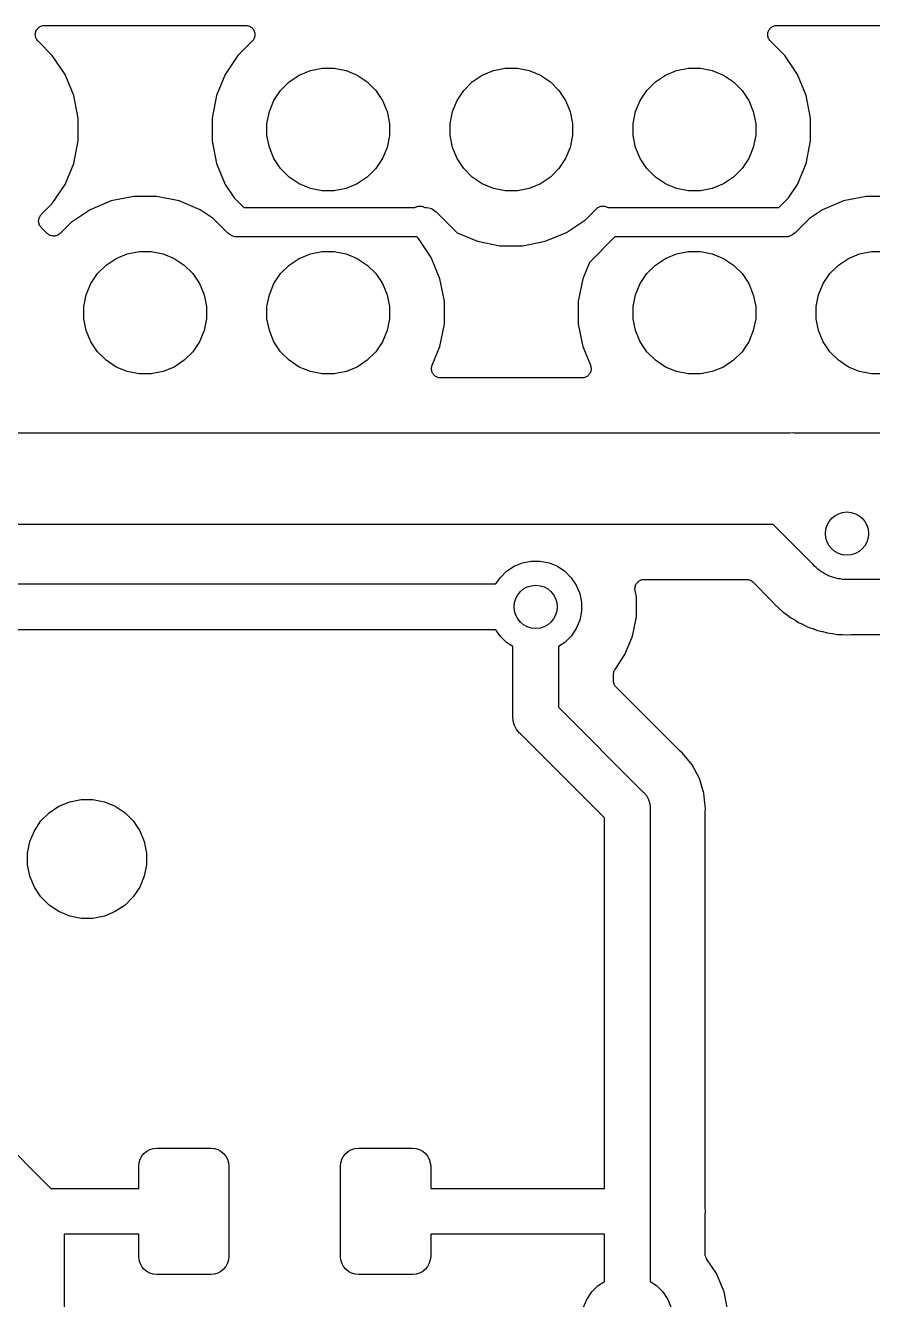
# Model space of a CAD drawing. Extents: x 122.4 to 185.8, y -118.8 to -64.3.
# Drawn here: x 133.38 to 145.13, y -82 to -64.33 of the extents above; entities that cross this region are included whole.
import ezdxf

# ---------------------------------------------------------------- set-up
doc = ezdxf.new("R2010")
doc.units = 0
doc.layers.add('BLACK', color=7, linetype='CONTINUOUS')

msp = doc.modelspace()

# ---------------------------------------------------------------- linework, layer by layer
at = {"layer": 'BLACK', "linetype": 'CONTINUOUS'}
for p, q in [((133.52, -64.4527), (133.522, -64.4406)), ((133.52, -64.4529), (133.52, -64.4527)), ((133.52, -64.4531), (133.52, -64.4529)), ((133.521, -64.4652), (133.52, -64.4531)), ((133.522, -64.4774), (133.521, -64.4652)), ((133.522, -64.4406), (133.523, -64.4285)), ((133.523, -64.4776), (133.522, -64.4774)), ((133.523, -64.428), (133.527, -64.4164)), ((133.523, -64.4282), (133.523, -64.428)), ((133.523, -64.4285), (133.523, -64.4282)), ((133.523, -64.4778), (133.523, -64.4776)), ((133.526, -64.4893), (133.523, -64.4778)), ((133.529, -64.5012), (133.526, -64.4893)), ((133.527, -64.4164), (133.53, -64.4048)), ((133.53, -64.4044), (133.536, -64.3937)), ((133.53, -64.4046), (133.53, -64.4044)), ((133.53, -64.4048), (133.53, -64.4046)), ((133.536, -64.3937), (133.542, -64.383)), ((133.542, -64.3826), (133.55, -64.3732)), ((133.542, -64.3828), (133.542, -64.3826)), ((133.542, -64.383), (133.542, -64.3828)), ((133.55, -64.3732), (133.558, -64.3639)), ((133.558, -64.3636), (133.568, -64.3559)), ((133.558, -64.3637), (133.558, -64.3636)), ((133.558, -64.3639), (133.558, -64.3637)), ((133.568, -64.3559), (133.577, -64.3482)), ((133.577, -64.348), (133.588, -64.3423)), ((133.577, -64.3481), (133.577, -64.348)), ((133.577, -64.3482), (133.577, -64.3481)), ((133.588, -64.3423), (133.599, -64.3366)), ((133.599, -64.3364), (133.611, -64.333)), ((133.599, -64.3365), (133.599, -64.3364)), ((133.599, -64.3366), (133.599, -64.3365)), ((133.611, -64.333), (133.623, -64.3294)), ((133.623, -64.3293), (133.635, -64.3282)), ((133.623, -64.3294), (133.623, -64.3293)), ((133.623, -64.3294), (133.623, -64.3294)), ((133.635, -64.3282), (133.647, -64.327)), ((133.647, -64.327), (136.441, -64.327)), ((136.441, -64.327), (136.442, -64.327)), ((136.442, -64.327), (136.442, -64.327)), ((136.442, -64.327), (136.442, -64.327)), ((136.442, -64.327), (136.442, -64.327)), ((136.442, -64.327), (136.455, -64.3284)), ((136.455, -64.3284), (136.467, -64.3297)), ((136.467, -64.3297), (136.467, -64.3297)), ((136.467, -64.3297), (136.467, -64.3298)), ((136.467, -64.3298), (136.479, -64.3335)), ((136.479, -64.3335), (136.49, -64.3371)), ((136.49, -64.3371), (136.49, -64.3372)), ((136.49, -64.3372), (136.491, -64.3373)), ((136.491, -64.3373), (136.502, -64.3432)), ((136.502, -64.3432), (136.512, -64.349)), ((136.512, -64.349), (136.512, -64.3491)), ((136.512, -64.3491), (136.512, -64.3492)), ((136.512, -64.3492), (136.522, -64.3572)), ((136.522, -64.3572), (136.531, -64.3648)), ((136.531, -64.3648), (136.531, -64.365)), ((136.531, -64.365), (136.531, -64.3651)), ((136.531, -64.3651), (136.539, -64.3748)), ((136.539, -64.3748), (136.547, -64.3841)), ((136.547, -64.3841), (136.547, -64.3843)), ((136.547, -64.3843), (136.547, -64.3845)), ((136.547, -64.3845), (136.553, -64.3954)), ((136.553, -64.3954), (136.558, -64.406)), ((136.558, -64.406), (136.558, -64.4062)), ((136.558, -64.4062), (136.558, -64.4064)), ((136.558, -64.4064), (136.562, -64.4181)), ((136.565, -64.4795), (136.561, -64.4913)), ((136.562, -64.4181), (136.565, -64.4298)), ((136.565, -64.4298), (136.565, -64.43)), ((136.565, -64.43), (136.565, -64.4302)), ((136.565, -64.4302), (136.567, -64.4424)), ((136.566, -64.4671), (136.565, -64.4791)), ((136.565, -64.4791), (136.565, -64.4793)), ((136.565, -64.4793), (136.565, -64.4795)), ((136.568, -64.4549), (136.566, -64.4671)), ((136.567, -64.4424), (136.568, -64.4544)), ((136.568, -64.4544), (136.568, -64.4547)), ((136.568, -64.4547), (136.568, -64.4549)), ((143.68, -64.4527), (143.682, -64.4406)), ((143.68, -64.4529), (143.68, -64.4527)), ((143.68, -64.4531), (143.68, -64.4529)), ((143.681, -64.4652), (143.68, -64.4531)), ((143.682, -64.4774), (143.681, -64.4652)), ((143.682, -64.4406), (143.683, -64.4285)), ((143.683, -64.4776), (143.682, -64.4774)), ((143.683, -64.428), (143.687, -64.4164)), ((143.683, -64.4282), (143.683, -64.428)), ((143.683, -64.4285), (143.683, -64.4282)), ((143.683, -64.4778), (143.683, -64.4776)), ((143.686, -64.4893), (143.683, -64.4778)), ((143.689, -64.5012), (143.686, -64.4893)), ((143.687, -64.4164), (143.69, -64.4048)), ((143.69, -64.4044), (143.696, -64.3937)), ((143.69, -64.4046), (143.69, -64.4044)), ((143.69, -64.4048), (143.69, -64.4046)), ((143.696, -64.3937), (143.702, -64.383)), ((143.702, -64.3826), (143.71, -64.3732)), ((143.702, -64.3828), (143.702, -64.3826)), ((143.702, -64.383), (143.702, -64.3828)), ((143.71, -64.3732), (143.718, -64.3639)), ((143.718, -64.3636), (143.728, -64.3559)), ((143.718, -64.3637), (143.718, -64.3636)), ((143.718, -64.3639), (143.718, -64.3637)), ((143.728, -64.3559), (143.737, -64.3482)), ((143.737, -64.348), (143.748, -64.3423)), ((143.737, -64.3481), (143.737, -64.348)), ((143.737, -64.3482), (143.737, -64.3481)), ((143.748, -64.3423), (143.759, -64.3366)), ((143.759, -64.3364), (143.771, -64.333)), ((143.759, -64.3365), (143.759, -64.3364)), ((143.759, -64.3366), (143.759, -64.3365)), ((143.771, -64.333), (143.783, -64.3294)), ((143.783, -64.3293), (143.795, -64.3282)), ((143.783, -64.3294), (143.783, -64.3293)), ((143.783, -64.3294), (143.783, -64.3294)), ((143.795, -64.3282), (143.807, -64.327)), ((143.807, -64.327), (146.601, -64.327)), ((133.53, -64.5014), (133.529, -64.5012)), ((133.53, -64.5016), (133.53, -64.5014)), ((133.535, -64.5124), (133.53, -64.5016)), ((133.541, -64.5232), (133.535, -64.5124)), ((133.541, -64.5233), (133.541, -64.5232)), ((133.541, -64.5235), (133.541, -64.5233)), ((133.549, -64.533), (133.541, -64.5235)), ((133.556, -64.5425), (133.549, -64.533)), ((133.557, -64.5428), (133.556, -64.5425)), ((133.557, -64.5429), (133.557, -64.5428)), ((133.558, -64.5438), (133.557, -64.5429)), ((133.557, -64.5429), (133.557, -64.5429)), ((133.756, -64.7424), (133.558, -64.5438)), ((136.53, -64.5438), (136.332, -64.7424)), ((136.538, -64.5344), (136.53, -64.5438)), ((136.546, -64.525), (136.538, -64.5344)), ((136.552, -64.514), (136.546, -64.5246)), ((136.546, -64.5246), (136.546, -64.5248)), ((136.546, -64.5248), (136.546, -64.525)), ((136.558, -64.5032), (136.552, -64.514)), ((136.561, -64.4913), (136.558, -64.5028)), ((136.558, -64.5028), (136.558, -64.503)), ((136.558, -64.503), (136.558, -64.5032)), ((143.69, -64.5014), (143.689, -64.5012)), ((143.69, -64.5016), (143.69, -64.5014)), ((143.695, -64.5124), (143.69, -64.5016)), ((143.701, -64.5232), (143.695, -64.5124)), ((143.701, -64.5233), (143.701, -64.5232)), ((143.701, -64.5235), (143.701, -64.5233)), ((143.709, -64.533), (143.701, -64.5235)), ((143.716, -64.5425), (143.709, -64.533)), ((143.717, -64.5428), (143.716, -64.5425)), ((143.717, -64.5429), (143.717, -64.5428)), ((143.718, -64.5438), (143.717, -64.5429)), ((143.717, -64.5429), (143.717, -64.5429)), ((143.916, -64.7424), (143.718, -64.5438)), ((133.933, -65.0064), (133.756, -64.7424)), ((136.332, -64.7424), (136.155, -65.0064)), ((144.093, -65.0064), (143.916, -64.7424)), ((134.054, -65.2998), (133.933, -65.0064)), ((136.155, -65.0064), (136.034, -65.2998)), ((137.042, -65.1098), (137.181, -65.0167)), ((137.181, -65.0167), (137.336, -64.9527)), ((137.336, -64.9527), (137.5, -64.92)), ((137.5, -64.92), (137.668, -64.92)), ((137.668, -64.92), (137.832, -64.9527)), ((137.832, -64.9527), (137.987, -65.0167)), ((137.987, -65.0167), (138.126, -65.1098)), ((139.582, -65.1098), (139.721, -65.0167)), ((139.721, -65.0167), (139.876, -64.9527)), ((139.876, -64.9527), (140.04, -64.92)), ((140.04, -64.92), (140.208, -64.92)), ((140.208, -64.92), (140.372, -64.9527)), ((140.372, -64.9527), (140.527, -65.0167)), ((140.527, -65.0167), (140.666, -65.1098)), ((142.122, -65.1098), (142.261, -65.0167)), ((142.261, -65.0167), (142.416, -64.9527)), ((142.416, -64.9527), (142.58, -64.92)), ((142.58, -64.92), (142.748, -64.92)), ((142.748, -64.92), (142.912, -64.9527)), ((142.912, -64.9527), (143.067, -65.0167)), ((143.067, -65.0167), (143.206, -65.1098)), ((144.214, -65.2998), (144.093, -65.0064)), ((136.924, -65.2282), (137.042, -65.1098)), ((138.126, -65.1098), (138.244, -65.2282)), ((139.464, -65.2282), (139.582, -65.1098)), ((140.666, -65.1098), (140.784, -65.2282)), ((142.004, -65.2282), (142.122, -65.1098)), ((143.206, -65.1098), (143.324, -65.2282)), ((134.116, -65.6112), (134.054, -65.2998)), ((136.034, -65.2998), (135.972, -65.6112)), ((136.767, -65.5221), (136.831, -65.3674)), ((136.831, -65.3674), (136.924, -65.2282)), ((138.244, -65.2282), (138.337, -65.3674)), ((138.337, -65.3674), (138.401, -65.5221)), ((139.307, -65.5221), (139.371, -65.3674)), ((139.371, -65.3674), (139.464, -65.2282)), ((140.784, -65.2282), (140.877, -65.3674)), ((140.877, -65.3674), (140.941, -65.5221)), ((141.847, -65.5221), (141.911, -65.3674)), ((141.911, -65.3674), (142.004, -65.2282)), ((143.324, -65.2282), (143.417, -65.3674)), ((143.417, -65.3674), (143.481, -65.5221)), ((144.276, -65.6112), (144.214, -65.2998)), ((136.734, -65.6863), (136.767, -65.5221)), ((138.401, -65.5221), (138.434, -65.6863)), ((139.274, -65.6863), (139.307, -65.5221)), ((140.941, -65.5221), (140.974, -65.6863)), ((141.814, -65.6863), (141.847, -65.5221)), ((143.481, -65.5221), (143.514, -65.6863)), ((134.116, -65.9288), (134.116, -65.6112)), ((135.972, -65.6112), (135.972, -65.9288)), ((136.734, -65.8537), (136.734, -65.6863)), ((138.434, -65.6863), (138.434, -65.8537)), ((139.274, -65.8537), (139.274, -65.6863)), ((140.974, -65.6863), (140.974, -65.8537)), ((141.814, -65.8537), (141.814, -65.6863)), ((143.514, -65.6863), (143.514, -65.8537)), ((144.276, -65.9288), (144.276, -65.6112)), ((136.767, -66.0179), (136.734, -65.8537)), ((138.434, -65.8537), (138.401, -66.0179)), ((139.307, -66.0179), (139.274, -65.8537)), ((140.974, -65.8537), (140.941, -66.0179)), ((141.847, -66.0179), (141.814, -65.8537)), ((143.514, -65.8537), (143.481, -66.0179)), ((134.054, -66.2402), (134.116, -65.9288)), ((135.972, -65.9288), (136.034, -66.2402)), ((136.831, -66.1726), (136.767, -66.0179)), ((138.401, -66.0179), (138.337, -66.1726)), ((139.371, -66.1726), (139.307, -66.0179)), ((140.941, -66.0179), (140.877, -66.1726)), ((141.911, -66.1726), (141.847, -66.0179)), ((143.481, -66.0179), (143.417, -66.1726)), ((144.214, -66.2402), (144.276, -65.9288)), ((133.933, -66.5336), (134.054, -66.2402)), ((136.034, -66.2402), (136.155, -66.5336)), ((136.924, -66.3118), (136.831, -66.1726)), ((138.337, -66.1726), (138.244, -66.3118)), ((139.464, -66.3118), (139.371, -66.1726)), ((140.877, -66.1726), (140.784, -66.3118)), ((142.004, -66.3118), (141.911, -66.1726)), ((143.417, -66.1726), (143.324, -66.3118)), ((144.093, -66.5336), (144.214, -66.2402)), ((137.042, -66.4302), (136.924, -66.3118)), ((137.181, -66.5233), (137.042, -66.4302)), ((138.126, -66.4302), (137.987, -66.5233)), ((138.244, -66.3118), (138.126, -66.4302)), ((139.582, -66.4302), (139.464, -66.3118)), ((139.721, -66.5233), (139.582, -66.4302)), ((140.666, -66.4302), (140.527, -66.5233)), ((140.784, -66.3118), (140.666, -66.4302)), ((142.122, -66.4302), (142.004, -66.3118)), ((142.261, -66.5233), (142.122, -66.4302)), ((143.206, -66.4302), (143.067, -66.5233)), ((143.324, -66.3118), (143.206, -66.4302)), ((133.756, -66.7976), (133.933, -66.5336)), ((136.155, -66.5336), (136.277, -66.716)), ((137.336, -66.5873), (137.181, -66.5233)), ((137.5, -66.62), (137.336, -66.5873)), ((137.832, -66.5873), (137.668, -66.62)), ((137.987, -66.5233), (137.832, -66.5873)), ((139.876, -66.5873), (139.721, -66.5233)), ((140.04, -66.62), (139.876, -66.5873)), ((140.372, -66.5873), (140.208, -66.62)), ((140.527, -66.5233), (140.372, -66.5873)), ((142.416, -66.5873), (142.261, -66.5233)), ((142.58, -66.62), (142.416, -66.5873)), ((142.912, -66.5873), (142.748, -66.62)), ((143.067, -66.5233), (142.912, -66.5873)), ((143.971, -66.716), (144.093, -66.5336)), ((134.574, -66.7599), (134.28, -66.8815)), ((134.885, -66.698), (134.574, -66.7599)), ((135.203, -66.698), (134.885, -66.698)), ((135.514, -66.7599), (135.203, -66.698)), ((135.808, -66.8815), (135.514, -66.7599)), ((136.277, -66.716), (136.414, -66.8528)), ((137.668, -66.62), (137.5, -66.62)), ((140.208, -66.62), (140.04, -66.62)), ((142.748, -66.62), (142.58, -66.62)), ((143.834, -66.8528), (143.971, -66.716)), ((144.734, -66.7599), (144.44, -66.8815)), ((145.045, -66.698), (144.734, -66.7599)), ((145.363, -66.698), (145.045, -66.698)), ((133.588, -66.9686), (133.596, -66.9594)), ((133.596, -66.9594), (133.604, -66.9502)), ((133.604, -66.9502), (133.756, -66.7976)), ((134.28, -66.8815), (134.016, -67.0579)), ((135.99, -67.0033), (135.808, -66.8815)), ((136.414, -66.8528), (138.785, -66.8528)), ((138.785, -66.8528), (138.795, -66.8473)), ((138.795, -66.8473), (138.806, -66.8417)), ((138.806, -66.8416), (138.807, -66.8414)), ((138.806, -66.8417), (138.806, -66.8416)), ((138.807, -66.8414), (138.818, -66.838)), ((138.818, -66.838), (138.83, -66.8347)), ((138.83, -66.8346), (138.831, -66.8345)), ((138.83, -66.8347), (138.83, -66.8346)), ((138.831, -66.8345), (138.843, -66.8334)), ((138.843, -66.8334), (138.854, -66.8323)), ((138.854, -66.8323), (138.855, -66.8324)), ((138.855, -66.8324), (138.855, -66.8323)), ((138.855, -66.8323), (138.867, -66.8336)), ((138.867, -66.8336), (138.879, -66.8348)), ((138.879, -66.8348), (138.88, -66.835)), ((138.88, -66.835), (138.88, -66.835)), ((138.88, -66.835), (138.891, -66.8386)), ((138.891, -66.8386), (138.903, -66.8421)), ((138.903, -66.8421), (138.903, -66.8423)), ((138.903, -66.8423), (138.904, -66.8424)), ((138.904, -66.8424), (138.914, -66.8482)), ((138.914, -66.8482), (138.923, -66.8528)), ((138.923, -66.8528), (138.928, -66.8528)), ((138.928, -66.8528), (138.938, -66.8518)), ((138.938, -66.8518), (138.948, -66.8528)), ((138.948, -66.8528), (138.948, -66.8528)), ((138.948, -66.8528), (138.978, -66.8557)), ((138.978, -66.8557), (139.016, -66.8674)), ((139.016, -66.8674), (139.051, -66.8862)), ((139.051, -66.8862), (139.082, -66.9116)), ((139.082, -66.9116), (139.089, -66.9194)), ((139.089, -66.9194), (139.373, -67.2038)), ((141.152, -67.0221), (141.304, -66.8695)), ((141.304, -66.8695), (141.305, -66.8689)), ((141.305, -66.8683), (141.315, -66.8608)), ((141.305, -66.8689), (141.305, -66.8683)), ((141.305, -66.8689), (141.305, -66.8689)), ((141.305, -66.8689), (141.305, -66.8689)), ((141.315, -66.8608), (141.324, -66.8533)), ((141.324, -66.8531), (141.325, -66.8528)), ((141.324, -66.8533), (141.324, -66.8531)), ((141.325, -66.8528), (141.335, -66.8473)), ((141.335, -66.8473), (141.346, -66.8417)), ((141.346, -66.8416), (141.347, -66.8414)), ((141.346, -66.8417), (141.346, -66.8416)), ((141.347, -66.8414), (141.358, -66.838)), ((141.358, -66.838), (141.37, -66.8347)), ((141.37, -66.8346), (141.371, -66.8345)), ((141.37, -66.8347), (141.37, -66.8346)), ((141.371, -66.8345), (141.383, -66.8334)), ((141.383, -66.8334), (141.394, -66.8323)), ((141.394, -66.8323), (141.395, -66.8324)), ((141.395, -66.8324), (141.395, -66.8323)), ((141.395, -66.8323), (141.407, -66.8336)), ((141.407, -66.8336), (141.419, -66.8348)), ((141.419, -66.8348), (141.42, -66.835)), ((141.42, -66.835), (141.42, -66.835)), ((141.42, -66.835), (141.431, -66.8386)), ((141.431, -66.8386), (141.443, -66.8421)), ((141.443, -66.8421), (141.443, -66.8423)), ((141.443, -66.8423), (141.444, -66.8424)), ((141.444, -66.8424), (141.454, -66.8482)), ((141.454, -66.8482), (141.464, -66.8532)), ((141.464, -66.8532), (141.468, -66.8528)), ((141.468, -66.8528), (141.478, -66.8518)), ((141.468, -66.8528), (141.468, -66.8528)), ((141.478, -66.8518), (141.488, -66.8528)), ((141.488, -66.8528), (143.834, -66.8528)), ((144.44, -66.8815), (144.258, -67.0034)), ((133.566, -67.0387), (133.568, -67.0268)), ((133.566, -67.0391), (133.566, -67.0387)), ((133.566, -67.0396), (133.566, -67.0391)), ((133.567, -67.0514), (133.566, -67.0396)), ((133.568, -67.0634), (133.567, -67.0514)), ((133.568, -67.0268), (133.569, -67.0149)), ((133.569, -67.0638), (133.568, -67.0634)), ((133.569, -67.014), (133.573, -67.0026)), ((133.569, -67.0145), (133.569, -67.014)), ((133.569, -67.0149), (133.569, -67.0145)), ((133.569, -67.0642), (133.569, -67.0638)), ((133.572, -67.0756), (133.569, -67.0642)), ((133.575, -67.0872), (133.572, -67.0756)), ((133.573, -67.0026), (133.576, -66.9912)), ((133.576, -67.0876), (133.575, -67.0872)), ((133.576, -66.9904), (133.582, -66.9798)), ((133.576, -66.9908), (133.576, -66.9904)), ((133.576, -66.9912), (133.576, -66.9908)), ((133.576, -67.088), (133.576, -67.0876)), ((133.581, -67.0986), (133.576, -67.088)), ((133.587, -67.1092), (133.581, -67.0986)), ((133.582, -66.9798), (133.588, -66.9694)), ((133.587, -67.1095), (133.587, -67.1092)), ((133.587, -67.1099), (133.587, -67.1095)), ((133.595, -67.1192), (133.587, -67.1099)), ((133.588, -66.969), (133.588, -66.9686)), ((133.588, -66.9694), (133.588, -66.969)), ((133.602, -67.1285), (133.595, -67.1192)), ((133.603, -67.1291), (133.602, -67.1285)), ((133.603, -67.1292), (133.603, -67.1291)), ((133.604, -67.1298), (133.603, -67.1292)), ((133.603, -67.1292), (133.603, -67.1292)), ((133.684, -67.2105), (133.604, -67.1298)), ((134.016, -67.0579), (133.864, -67.2105)), ((136.179, -67.1926), (135.99, -67.0033)), ((140.888, -67.1985), (141.152, -67.0221)), ((144.258, -67.0034), (144.069, -67.1926)), ((133.693, -67.2181), (133.684, -67.2105)), ((133.703, -67.2257), (133.693, -67.2181)), ((133.703, -67.2259), (133.703, -67.2257)), ((133.703, -67.2262), (133.703, -67.2259)), ((133.714, -67.2319), (133.703, -67.2262)), ((133.724, -67.2376), (133.714, -67.2319)), ((133.725, -67.2377), (133.724, -67.2376)), ((133.725, -67.2379), (133.725, -67.2377)), ((133.737, -67.2414), (133.725, -67.2379)), ((133.748, -67.245), (133.737, -67.2414)), ((133.749, -67.2452), (133.748, -67.245)), ((133.748, -67.245), (133.748, -67.245)), ((133.761, -67.2464), (133.749, -67.2452)), ((133.773, -67.2477), (133.761, -67.2464)), ((133.774, -67.2477), (133.773, -67.2476)), ((133.773, -67.2476), (133.773, -67.2477)), ((133.785, -67.2466), (133.774, -67.2477)), ((133.797, -67.2455), (133.785, -67.2466)), ((133.798, -67.2454), (133.797, -67.2455)), ((133.81, -67.242), (133.798, -67.2453)), ((133.798, -67.2453), (133.798, -67.2454)), ((133.821, -67.2386), (133.81, -67.242)), ((133.822, -67.2384), (133.821, -67.2386)), ((133.833, -67.2327), (133.822, -67.2383)), ((133.822, -67.2383), (133.822, -67.2384)), ((133.843, -67.2272), (133.833, -67.2327)), ((133.844, -67.2269), (133.843, -67.2272)), ((133.853, -67.2192), (133.844, -67.2267)), ((133.844, -67.2267), (133.844, -67.2269)), ((133.863, -67.2117), (133.853, -67.2192)), ((133.864, -67.2105), (133.863, -67.2111)), ((133.863, -67.2111), (133.863, -67.2111)), ((133.863, -67.2111), (133.863, -67.2111)), ((133.863, -67.2111), (133.863, -67.2117)), ((136.186, -67.2004), (136.179, -67.1926)), ((136.193, -67.2067), (136.186, -67.2004)), ((136.217, -67.2258), (136.193, -67.2067)), ((136.252, -67.2446), (136.217, -67.2258)), ((136.261, -67.2473), (136.252, -67.2446)), ((136.29, -67.2563), (136.261, -67.2473)), ((136.32, -67.2592), (136.29, -67.2563)), ((136.33, -67.2602), (136.32, -67.2592)), ((136.32, -67.2592), (136.32, -67.2592)), ((136.34, -67.2592), (136.33, -67.2602)), ((138.813, -67.2592), (136.34, -67.2592)), ((138.836, -67.2824), (138.813, -67.2592)), ((139.013, -67.5464), (138.836, -67.2824)), ((139.373, -67.2038), (139.654, -67.3201)), ((140.594, -67.3201), (140.888, -67.1985)), ((141.562, -67.2592), (141.208, -67.6138)), ((143.908, -67.2592), (141.562, -67.2592)), ((143.918, -67.2602), (143.908, -67.2592)), ((143.928, -67.2592), (143.918, -67.2602)), ((143.958, -67.2563), (143.928, -67.2592)), ((143.928, -67.2592), (143.928, -67.2592)), ((143.996, -67.2446), (143.958, -67.2563)), ((144.031, -67.2258), (143.996, -67.2446)), ((144.062, -67.2004), (144.031, -67.2258)), ((144.069, -67.1926), (144.062, -67.2004)), ((134.641, -67.5567), (134.796, -67.4927)), ((134.796, -67.4927), (134.96, -67.46)), ((134.96, -67.46), (135.128, -67.46)), ((135.128, -67.46), (135.292, -67.4927)), ((135.292, -67.4927), (135.447, -67.5567)), ((137.181, -67.5567), (137.336, -67.4927)), ((137.336, -67.4927), (137.5, -67.46)), ((137.5, -67.46), (137.668, -67.46)), ((137.668, -67.46), (137.832, -67.4927)), ((137.832, -67.4927), (137.987, -67.5567)), ((139.654, -67.3201), (139.965, -67.382)), ((139.965, -67.382), (140.283, -67.382)), ((140.283, -67.382), (140.594, -67.3201)), ((142.261, -67.5567), (142.416, -67.4927)), ((142.416, -67.4927), (142.58, -67.46)), ((142.58, -67.46), (142.748, -67.46)), ((142.748, -67.46), (142.912, -67.4927)), ((142.912, -67.4927), (143.067, -67.5567)), ((144.801, -67.5567), (144.956, -67.4927)), ((144.956, -67.4927), (145.12, -67.46)), ((145.12, -67.46), (145.288, -67.46)), ((134.384, -67.7682), (134.502, -67.6498)), ((134.502, -67.6498), (134.641, -67.5567)), ((135.447, -67.5567), (135.586, -67.6498)), ((135.586, -67.6498), (135.704, -67.7682)), ((136.924, -67.7682), (137.042, -67.6498)), ((137.042, -67.6498), (137.181, -67.5567)), ((137.987, -67.5567), (138.126, -67.6498)), ((138.126, -67.6498), (138.244, -67.7682)), ((139.134, -67.8398), (139.013, -67.5464)), ((141.208, -67.6138), (141.114, -67.8398)), ((142.004, -67.7682), (142.122, -67.6498)), ((142.122, -67.6498), (142.261, -67.5567)), ((143.067, -67.5567), (143.206, -67.6498)), ((143.206, -67.6498), (143.324, -67.7682)), ((144.544, -67.7682), (144.662, -67.6498)), ((144.662, -67.6498), (144.801, -67.5567)), ((134.291, -67.9074), (134.384, -67.7682)), ((135.704, -67.7682), (135.797, -67.9074)), ((136.831, -67.9074), (136.924, -67.7682)), ((138.244, -67.7682), (138.337, -67.9074)), ((139.196, -68.1512), (139.134, -67.8398)), ((141.114, -67.8398), (141.052, -68.1512)), ((141.911, -67.9074), (142.004, -67.7682)), ((143.324, -67.7682), (143.417, -67.9074)), ((144.451, -67.9074), (144.544, -67.7682)), ((134.227, -68.0621), (134.291, -67.9074)), ((135.797, -67.9074), (135.861, -68.0621)), ((136.767, -68.0621), (136.831, -67.9074)), ((138.337, -67.9074), (138.401, -68.0621)), ((141.847, -68.0621), (141.911, -67.9074)), ((143.417, -67.9074), (143.481, -68.0621)), ((144.387, -68.0621), (144.451, -67.9074)), ((134.194, -68.2263), (134.227, -68.0621)), ((135.861, -68.0621), (135.894, -68.2263)), ((136.734, -68.2263), (136.767, -68.0621)), ((138.401, -68.0621), (138.434, -68.2263)), ((139.196, -68.4688), (139.196, -68.1512)), ((141.052, -68.1512), (141.052, -68.4688)), ((141.814, -68.2263), (141.847, -68.0621)), ((143.481, -68.0621), (143.514, -68.2263)), ((144.354, -68.2263), (144.387, -68.0621)), ((134.194, -68.3937), (134.194, -68.2263)), ((135.894, -68.2263), (135.894, -68.3937)), ((136.734, -68.3937), (136.734, -68.2263)), ((138.434, -68.2263), (138.434, -68.3937)), ((141.814, -68.3937), (141.814, -68.2263)), ((143.514, -68.2263), (143.514, -68.3937)), ((144.354, -68.3937), (144.354, -68.2263)), ((134.227, -68.5579), (134.194, -68.3937)), ((135.894, -68.3937), (135.861, -68.5579)), ((136.767, -68.5579), (136.734, -68.3937)), ((138.434, -68.3937), (138.401, -68.5579)), ((139.134, -68.7802), (139.196, -68.4688)), ((141.052, -68.4688), (141.114, -68.7802)), ((141.847, -68.5579), (141.814, -68.3937)), ((143.514, -68.3937), (143.481, -68.5579)), ((144.387, -68.5579), (144.354, -68.3937)), ((134.291, -68.7126), (134.227, -68.5579)), ((134.384, -68.8518), (134.291, -68.7126)), ((135.797, -68.7126), (135.704, -68.8518)), ((135.861, -68.5579), (135.797, -68.7126)), ((136.831, -68.7126), (136.767, -68.5579)), ((136.924, -68.8518), (136.831, -68.7126)), ((138.337, -68.7126), (138.244, -68.8518)), ((138.401, -68.5579), (138.337, -68.7126)), ((141.911, -68.7126), (141.847, -68.5579)), ((142.004, -68.8518), (141.911, -68.7126)), ((143.417, -68.7126), (143.324, -68.8518)), ((143.481, -68.5579), (143.417, -68.7126)), ((144.451, -68.7126), (144.387, -68.5579)), ((144.544, -68.8518), (144.451, -68.7126)), ((134.502, -68.9702), (134.384, -68.8518)), ((135.704, -68.8518), (135.586, -68.9702)), ((137.042, -68.9702), (136.924, -68.8518)), ((138.244, -68.8518), (138.126, -68.9702)), ((139.027, -69.0394), (139.134, -68.7802)), ((141.114, -68.7802), (141.221, -69.0394)), ((142.122, -68.9702), (142.004, -68.8518)), ((143.324, -68.8518), (143.206, -68.9702)), ((144.662, -68.9702), (144.544, -68.8518)), ((134.641, -69.0633), (134.502, -68.9702)), ((134.796, -69.1273), (134.641, -69.0633)), ((135.447, -69.0633), (135.292, -69.1273)), ((135.586, -68.9702), (135.447, -69.0633)), ((137.181, -69.0633), (137.042, -68.9702)), ((137.336, -69.1273), (137.181, -69.0633)), ((137.987, -69.0633), (137.832, -69.1273)), ((138.126, -68.9702), (137.987, -69.0633)), ((139.017, -69.0871), (139.018, -69.0751)), ((139.018, -69.0751), (139.019, -69.0631)), ((139.019, -69.0631), (139.02, -69.0628)), ((139.02, -69.0625), (139.023, -69.0509)), ((139.02, -69.0628), (139.02, -69.0625)), ((139.023, -69.0509), (139.027, -69.0394)), ((141.221, -69.0394), (141.222, -69.0404)), ((141.222, -69.0404), (141.222, -69.0404)), ((141.222, -69.0404), (141.222, -69.0404)), ((141.222, -69.0404), (141.222, -69.041)), ((141.222, -69.041), (141.225, -69.0528)), ((141.225, -69.0528), (141.229, -69.0642)), ((141.229, -69.0642), (141.229, -69.0645)), ((141.229, -69.0645), (141.229, -69.0649)), ((141.229, -69.0649), (141.23, -69.077)), ((141.23, -69.077), (141.231, -69.0889)), ((142.261, -69.0633), (142.122, -68.9702)), ((142.416, -69.1273), (142.261, -69.0633)), ((143.067, -69.0633), (142.912, -69.1273)), ((143.206, -68.9702), (143.067, -69.0633)), ((144.801, -69.0633), (144.662, -68.9702)), ((144.956, -69.1273), (144.801, -69.0633)), ((134.96, -69.16), (134.796, -69.1273)), ((135.128, -69.16), (134.96, -69.16)), ((135.292, -69.1273), (135.128, -69.16)), ((137.5, -69.16), (137.336, -69.1273)), ((137.668, -69.16), (137.5, -69.16)), ((137.832, -69.1273), (137.668, -69.16)), ((139.017, -69.0874), (139.017, -69.0871)), ((139.017, -69.0878), (139.017, -69.0874)), ((139.018, -69.0998), (139.017, -69.0878)), ((139.019, -69.1118), (139.018, -69.0998)), ((139.019, -69.1121), (139.019, -69.1118)), ((139.019, -69.1125), (139.019, -69.1121)), ((139.023, -69.1241), (139.019, -69.1125)), ((139.026, -69.1356), (139.023, -69.1241)), ((139.026, -69.1359), (139.026, -69.1356)), ((139.027, -69.1362), (139.026, -69.1359)), ((139.032, -69.1468), (139.027, -69.1362)), ((139.038, -69.1575), (139.032, -69.1468)), ((139.038, -69.1578), (139.038, -69.1575)), ((139.038, -69.1581), (139.038, -69.1578)), ((139.046, -69.1674), (139.038, -69.1581)), ((139.053, -69.1769), (139.046, -69.1674)), ((139.054, -69.1771), (139.053, -69.1769)), ((139.054, -69.1773), (139.054, -69.1771)), ((139.063, -69.1851), (139.054, -69.1773)), ((139.072, -69.1928), (139.063, -69.1851)), ((139.073, -69.1929), (139.072, -69.1928)), ((139.073, -69.1932), (139.073, -69.1929)), ((139.084, -69.199), (139.073, -69.1932)), ((139.094, -69.2047), (139.084, -69.199)), ((139.094, -69.2048), (139.094, -69.2047)), ((139.095, -69.205), (139.094, -69.2048)), ((139.106, -69.2086), (139.095, -69.205)), ((139.118, -69.2122), (139.106, -69.2086)), ((139.118, -69.2123), (139.118, -69.2122)), ((139.118, -69.2124), (139.118, -69.2123)), ((139.13, -69.2136), (139.118, -69.2124)), ((139.142, -69.215), (139.13, -69.2136)), ((139.143, -69.215), (139.142, -69.215)), ((139.144, -69.215), (139.143, -69.215)), ((139.143, -69.215), (139.143, -69.215)), ((139.143, -69.215), (139.143, -69.215)), ((141.104, -69.215), (139.144, -69.215)), ((141.116, -69.2138), (141.104, -69.215)), ((141.128, -69.2127), (141.116, -69.2138)), ((141.129, -69.2126), (141.128, -69.2126)), ((141.128, -69.2126), (141.128, -69.2127)), ((141.14, -69.2091), (141.129, -69.2126)), ((141.152, -69.2057), (141.14, -69.2091)), ((141.163, -69.1997), (141.152, -69.2054)), ((141.152, -69.2054), (141.152, -69.2055)), ((141.152, -69.2055), (141.152, -69.2057)), ((141.174, -69.1941), (141.163, -69.1997)), ((141.184, -69.1861), (141.174, -69.1938)), ((141.174, -69.1938), (141.174, -69.1939)), ((141.174, -69.1939), (141.174, -69.1941)), ((141.193, -69.1786), (141.184, -69.1861)), ((141.201, -69.1688), (141.193, -69.1781)), ((141.193, -69.1781), (141.193, -69.1783)), ((141.193, -69.1783), (141.193, -69.1786)), ((141.209, -69.1596), (141.201, -69.1688)), ((141.215, -69.1484), (141.209, -69.159)), ((141.209, -69.159), (141.209, -69.1593)), ((141.209, -69.1593), (141.209, -69.1596)), ((141.221, -69.1378), (141.215, -69.1484)), ((141.225, -69.1256), (141.221, -69.1372)), ((141.221, -69.1372), (141.221, -69.1375)), ((141.221, -69.1375), (141.221, -69.1378)), ((141.228, -69.1142), (141.225, -69.1256)), ((141.23, -69.1015), (141.228, -69.1135)), ((141.228, -69.1135), (141.228, -69.1139)), ((141.228, -69.1139), (141.228, -69.1142)), ((141.231, -69.0896), (141.23, -69.1015)), ((141.231, -69.0889), (141.231, -69.0892)), ((141.231, -69.0892), (141.231, -69.0896)), ((142.58, -69.16), (142.416, -69.1273)), ((142.748, -69.16), (142.58, -69.16)), ((142.912, -69.1273), (142.748, -69.16)), ((145.12, -69.16), (144.956, -69.1273)), ((145.288, -69.16), (145.12, -69.16)), ((128.533, -69.977), (143.987, -69.977)), ((143.987, -69.977), (144.018, -69.9739)), ((144.018, -69.9739), (144.049, -69.977)), ((144.049, -69.977), (148.305, -69.977)), ((143.755, -71.247), (128.301, -71.247)), ((144.309, -71.801), (143.755, -71.247)), ((139.969, -71.9852), (140.057, -71.8968)), ((140.057, -71.8968), (140.161, -71.8273)), ((140.161, -71.8273), (140.277, -71.7794)), ((140.277, -71.7794), (140.399, -71.755)), ((140.399, -71.755), (140.525, -71.755)), ((140.525, -71.755), (140.647, -71.7794)), ((140.647, -71.7794), (140.763, -71.8273)), ((140.763, -71.8273), (140.867, -71.8968)), ((140.867, -71.8968), (140.955, -71.9852)), ((144.329, -71.8252), (144.309, -71.801)), ((144.353, -71.8451), (144.329, -71.8252)), ((144.375, -71.8672), (144.353, -71.8451)), ((144.353, -71.8451), (144.353, -71.8451)), ((144.353, -71.8451), (144.353, -71.8451)), ((144.401, -71.8846), (144.375, -71.8672)), ((144.426, -71.9045), (144.401, -71.8846)), ((144.453, -71.9193), (144.426, -71.9045)), ((124.73, -72.0725), (139.91, -72.0725)), ((139.91, -72.0725), (139.969, -71.9852)), ((140.955, -71.9852), (141.025, -72.0892)), ((141.845, -72.0982), (141.848, -72.0868)), ((141.848, -72.0864), (141.849, -72.0861)), ((141.848, -72.0868), (141.848, -72.0864)), ((141.849, -72.0861), (141.854, -72.0755)), ((141.854, -72.0755), (141.86, -72.065)), ((141.86, -72.0643), (141.868, -72.0551)), ((141.86, -72.0647), (141.86, -72.0643)), ((141.86, -72.065), (141.86, -72.0647)), ((141.868, -72.0551), (141.876, -72.0459)), ((141.876, -72.0453), (141.886, -72.0378)), ((141.876, -72.0456), (141.876, -72.0453)), ((141.876, -72.0459), (141.876, -72.0456)), ((141.886, -72.0378), (141.895, -72.0302)), ((141.895, -72.03), (141.896, -72.0298)), ((141.895, -72.0302), (141.895, -72.03)), ((141.896, -72.0298), (141.906, -72.0243)), ((141.906, -72.0243), (141.917, -72.0186)), ((141.917, -72.0185), (141.918, -72.0183)), ((141.917, -72.0186), (141.917, -72.0185)), ((141.918, -72.0183), (141.929, -72.0149)), ((141.929, -72.0149), (141.941, -72.0114)), ((141.941, -72.0113), (141.953, -72.0102)), ((141.941, -72.0114), (141.941, -72.0113)), ((141.941, -72.0114), (141.941, -72.0114)), ((141.953, -72.0102), (141.965, -72.009)), ((141.965, -72.009), (143.387, -72.009)), ((143.387, -72.009), (143.387, -72.009)), ((143.387, -72.009), (143.387, -72.009)), ((143.387, -72.009), (143.387, -72.009)), ((143.387, -72.009), (143.389, -72.009)), ((143.389, -72.009), (143.4, -72.0103)), ((143.4, -72.0103), (143.412, -72.0115)), ((143.412, -72.0115), (143.412, -72.0117)), ((143.412, -72.0117), (143.413, -72.0118)), ((143.413, -72.0118), (143.424, -72.0153)), ((143.424, -72.0153), (143.436, -72.0188)), ((143.436, -72.0188), (143.436, -72.0191)), ((143.436, -72.0191), (143.437, -72.0193)), ((143.437, -72.0193), (143.447, -72.0249)), ((143.447, -72.0249), (143.457, -72.0305)), ((143.457, -72.0305), (143.458, -72.0309)), ((143.458, -72.0309), (143.458, -72.0312)), ((143.458, -72.0312), (143.467, -72.0387)), ((143.467, -72.0387), (143.477, -72.0462)), ((143.477, -72.0462), (143.739, -72.3089)), ((144.479, -71.9367), (144.453, -71.9193)), ((144.508, -71.9487), (144.479, -71.9367)), ((144.526, -71.9583), (144.508, -71.9487)), ((144.536, -71.9635), (144.526, -71.9583)), ((144.566, -71.9726), (144.536, -71.9635)), ((144.595, -71.9846), (144.566, -71.9726)), ((144.626, -71.9907), (144.595, -71.9846)), ((144.656, -71.9998), (144.626, -71.9907)), ((144.687, -72.0029), (144.656, -71.9998)), ((144.717, -72.009), (144.687, -72.0029)), ((144.749, -72.009), (144.717, -72.009)), ((144.78, -72.0121), (144.749, -72.009)), ((144.811, -72.009), (144.78, -72.0121)), ((149.067, -72.009), (144.811, -72.009)), ((141.025, -72.0892), (141.073, -72.2048)), ((141.073, -72.2048), (141.097, -72.3275)), ((141.838, -72.1343), (141.84, -72.1224)), ((141.838, -72.1347), (141.838, -72.1343)), ((141.838, -72.1351), (141.838, -72.1347)), ((141.839, -72.147), (141.838, -72.1351)), ((141.84, -72.159), (141.839, -72.147)), ((141.84, -72.1224), (141.841, -72.1105)), ((141.841, -72.1598), (141.84, -72.159)), ((141.841, -72.1097), (141.845, -72.0982)), ((141.841, -72.1101), (141.841, -72.1097)), ((141.841, -72.1105), (141.841, -72.1101)), ((141.841, -72.1608), (141.841, -72.1598)), ((141.841, -72.1598), (141.841, -72.1598)), ((141.841, -72.1598), (141.841, -72.1598)), ((141.859, -72.2524), (141.841, -72.1608)), ((141.859, -72.5276), (141.859, -72.2524)), ((141.097, -72.3275), (141.097, -72.4525)), ((143.739, -72.3089), (143.74, -72.3102)), ((143.74, -72.3102), (143.744, -72.3143)), ((143.744, -72.3143), (143.748, -72.3181)), ((143.748, -72.3181), (143.787, -72.3666)), ((143.787, -72.3666), (143.836, -72.4064)), ((143.836, -72.4064), (143.837, -72.4075)), ((143.837, -72.4075), (143.841, -72.4114)), ((143.841, -72.4114), (143.845, -72.4148)), ((143.845, -72.4148), (143.889, -72.4591)), ((141.073, -72.5752), (141.025, -72.6908)), ((141.097, -72.4525), (141.073, -72.5752)), ((141.805, -72.7975), (141.859, -72.5276)), ((143.889, -72.4591), (143.942, -72.494)), ((143.942, -72.494), (143.943, -72.495)), ((143.943, -72.495), (143.947, -72.4984)), ((143.947, -72.4984), (143.952, -72.5014)), ((143.952, -72.5014), (144, -72.5412)), ((144, -72.5412), (144.055, -72.5707)), ((144.055, -72.5707), (144.057, -72.5716)), ((144.057, -72.5716), (144.061, -72.5746)), ((144.061, -72.5746), (144.066, -72.5772)), ((144.066, -72.5772), (144.118, -72.612)), ((144.118, -72.612), (144.176, -72.636)), ((139.91, -72.7075), (124.846, -72.7075)), ((139.969, -72.7948), (139.91, -72.7075)), ((141.025, -72.6908), (140.955, -72.7948)), ((144.176, -72.636), (144.178, -72.6367)), ((144.178, -72.6367), (144.183, -72.6393)), ((144.183, -72.6393), (144.187, -72.6413)), ((144.187, -72.6413), (144.243, -72.6709)), ((144.243, -72.6709), (144.303, -72.6891)), ((144.303, -72.6891), (144.305, -72.6896)), ((144.305, -72.6896), (144.309, -72.6918)), ((144.309, -72.6918), (144.315, -72.6933)), ((144.315, -72.6933), (144.373, -72.7173)), ((144.373, -72.7173), (144.434, -72.7296)), ((144.434, -72.7296), (144.436, -72.7299)), ((144.436, -72.7299), (144.441, -72.7315)), ((144.441, -72.7315), (144.446, -72.7326)), ((144.446, -72.7326), (144.506, -72.7508)), ((144.506, -72.7508), (144.569, -72.7569)), ((144.569, -72.7569), (144.57, -72.7571)), ((144.57, -72.7571), (144.576, -72.7582)), ((144.576, -72.7582), (144.581, -72.7588)), ((144.581, -72.7588), (144.642, -72.771)), ((144.642, -72.771), (144.705, -72.771)), ((144.705, -72.771), (144.707, -72.771)), ((144.707, -72.771), (144.712, -72.7716)), ((144.712, -72.7716), (144.718, -72.7716)), ((144.718, -72.7716), (144.78, -72.7778)), ((144.78, -72.7778), (144.842, -72.7716)), ((144.842, -72.7716), (144.844, -72.7715)), ((144.844, -72.7715), (144.85, -72.7715)), ((144.85, -72.7715), (144.855, -72.771)), ((144.855, -72.771), (149.023, -72.771)), ((140.057, -72.8832), (139.969, -72.7948)), ((140.144, -72.9416), (140.057, -72.8832)), ((140.145, -73.8984), (140.144, -72.9416)), ((140.867, -72.8832), (140.779, -72.9416)), ((140.779, -72.9416), (140.779, -73.7825)), ((140.955, -72.7948), (140.867, -72.8832)), ((141.7, -73.0517), (141.805, -72.7975)), ((141.563, -73.2569), (141.7, -73.0517)), ((141.542, -73.3257), (141.543, -73.3141)), ((141.543, -73.3141), (141.544, -73.3025)), ((141.544, -73.3011), (141.548, -73.2899)), ((141.544, -73.3018), (141.544, -73.3011)), ((141.544, -73.3025), (141.544, -73.3018)), ((141.548, -73.2899), (141.551, -73.2788)), ((141.551, -73.2788), (141.552, -73.2781)), ((141.552, -73.2774), (141.557, -73.2672)), ((141.552, -73.2781), (141.552, -73.2774)), ((141.557, -73.2672), (141.563, -73.2569)), ((141.542, -73.3272), (141.541, -73.3271)), ((141.541, -73.3271), (141.542, -73.3271)), ((141.541, -73.3275), (141.542, -73.3272)), ((141.541, -73.4143), (141.541, -73.3275)), ((141.543, -73.4259), (141.541, -73.4143)), ((141.542, -73.3271), (141.542, -73.3257)), ((141.544, -73.4376), (141.543, -73.4259)), ((141.544, -73.4383), (141.544, -73.4376)), ((141.544, -73.4389), (141.544, -73.4383)), ((141.547, -73.4501), (141.544, -73.4389)), ((141.551, -73.4614), (141.547, -73.4501)), ((141.551, -73.462), (141.551, -73.4614)), ((141.551, -73.4626), (141.551, -73.462)), ((141.557, -73.473), (141.551, -73.4626)), ((141.562, -73.4834), (141.557, -73.473)), ((141.562, -73.4839), (141.562, -73.4834)), ((141.563, -73.4845), (141.562, -73.4839)), ((141.57, -73.4936), (141.563, -73.4845)), ((141.577, -73.5028), (141.57, -73.4936)), ((141.578, -73.5037), (141.577, -73.5028)), ((141.578, -73.5038), (141.578, -73.5037)), ((141.578, -73.5037), (141.578, -73.5037)), ((141.579, -73.5041), (141.578, -73.5038)), ((142.453, -74.3788), (141.579, -73.5041)), ((140.779, -73.7825), (141.945, -74.9485)), ((140.143, -73.914), (140.145, -73.8984)), ((140.149, -73.9762), (140.143, -73.914)), ((140.167, -74.0361), (140.149, -73.9762)), ((140.181, -74.061), (140.167, -74.0361)), ((140.197, -74.0912), (140.181, -74.061)), ((140.236, -74.1396), (140.197, -74.0912)), ((140.249, -74.1495), (140.236, -74.1396)), ((141.415, -75.3155), (140.249, -74.1495)), ((142.458, -74.3822), (142.453, -74.3788)), ((142.461, -74.386), (142.458, -74.3822)), ((142.463, -74.3871), (142.461, -74.386)), ((142.499, -74.417), (142.463, -74.3871)), ((142.634, -74.5814), (142.499, -74.417)), ((142.734, -74.7689), (142.634, -74.5814)), ((142.796, -74.9724), (142.734, -74.7689)), ((133.998, -75.0917), (134.158, -75.06)), ((134.158, -75.06), (134.32, -75.06)), ((134.32, -75.06), (134.48, -75.0917)), ((141.945, -74.9485), (141.958, -74.9584)), ((141.958, -74.9584), (141.997, -75.0068)), ((141.997, -75.0068), (142.027, -75.0619)), ((142.027, -75.0619), (142.045, -75.1218)), ((142.809, -75.1102), (142.796, -74.9724)), ((133.598, -75.3591), (133.713, -75.2442)), ((133.713, -75.2442), (133.848, -75.1539)), ((133.848, -75.1539), (133.998, -75.0917)), ((134.48, -75.0917), (134.63, -75.1539)), ((134.63, -75.1539), (134.765, -75.2442)), ((134.765, -75.2442), (134.88, -75.3591)), ((142.045, -75.1218), (142.049, -75.1633)), ((142.049, -75.1633), (142.051, -75.184)), ((142.051, -75.184), (142.049, -75.1996)), ((142.049, -75.1996), (142.049, -80.7564)), ((142.817, -75.184), (142.809, -75.1102)), ((142.811, -75.2433), (142.812, -75.2415)), ((142.811, -80.7127), (142.811, -75.2433)), ((142.812, -75.2308), (142.817, -75.184)), ((142.812, -75.2362), (142.812, -75.2308)), ((142.812, -75.2415), (142.812, -75.2362)), ((133.508, -75.4942), (133.598, -75.3591)), ((134.88, -75.3591), (134.97, -75.4942)), ((141.415, -80.4545), (141.415, -75.3155)), ((133.446, -75.6444), (133.508, -75.4942)), ((134.97, -75.4942), (135.032, -75.6444)), ((133.414, -75.8037), (133.446, -75.6444)), ((135.032, -75.6444), (135.064, -75.8037)), ((133.414, -75.9663), (133.414, -75.8037)), ((133.446, -76.1256), (133.414, -75.9663)), ((135.064, -75.9663), (135.032, -76.1256)), ((135.064, -75.8037), (135.064, -75.9663)), ((133.508, -76.2758), (133.446, -76.1256)), ((135.032, -76.1256), (134.97, -76.2758)), ((133.598, -76.4109), (133.508, -76.2758)), ((134.97, -76.2758), (134.88, -76.4109)), ((133.713, -76.5258), (133.598, -76.4109)), ((134.88, -76.4109), (134.765, -76.5258)), ((133.848, -76.6161), (133.713, -76.5258)), ((133.998, -76.6783), (133.848, -76.6161)), ((134.158, -76.71), (133.998, -76.6783)), ((134.48, -76.6783), (134.32, -76.71)), ((134.63, -76.6161), (134.48, -76.6783)), ((134.765, -76.5258), (134.63, -76.6161)), ((134.32, -76.71), (134.158, -76.71)), ((130.619, -77.3385), (133.736, -80.4545)), ((134.974, -80.0513), (134.997, -80.0081)), ((134.997, -80.0081), (135.028, -79.9702)), ((135.028, -79.9702), (135.066, -79.9391)), ((135.066, -79.9391), (135.109, -79.916)), ((135.109, -79.916), (135.156, -79.9018)), ((135.156, -79.9018), (135.205, -79.897)), ((135.205, -79.897), (135.955, -79.897)), ((135.955, -79.897), (136.004, -79.9018)), ((136.004, -79.9018), (136.051, -79.916)), ((136.051, -79.916), (136.094, -79.9391)), ((136.094, -79.9391), (136.132, -79.9702)), ((136.132, -79.9702), (136.163, -80.0081)), ((136.163, -80.0081), (136.186, -80.0513)), ((137.774, -80.0513), (137.797, -80.0081)), ((137.797, -80.0081), (137.828, -79.9702)), ((137.828, -79.9702), (137.866, -79.9391)), ((137.866, -79.9391), (137.909, -79.916)), ((137.909, -79.916), (137.956, -79.9018)), ((137.956, -79.9018), (138.005, -79.897)), ((138.005, -79.897), (138.755, -79.897)), ((138.755, -79.897), (138.804, -79.9018)), ((138.804, -79.9018), (138.851, -79.916)), ((138.851, -79.916), (138.894, -79.9391)), ((138.894, -79.9391), (138.932, -79.9702)), ((138.932, -79.9702), (138.963, -80.0081)), ((138.963, -80.0081), (138.986, -80.0513)), ((134.955, -80.147), (134.96, -80.0982)), ((134.955, -80.4545), (134.955, -80.147)), ((134.96, -80.0982), (134.974, -80.0513)), ((136.186, -80.0513), (136.2, -80.0982)), ((136.2, -80.0982), (136.205, -80.147)), ((136.205, -80.147), (136.205, -81.397)), ((137.755, -80.147), (137.76, -80.0982)), ((137.755, -81.397), (137.755, -80.147)), ((137.76, -80.0982), (137.774, -80.0513)), ((138.986, -80.0513), (139, -80.0982)), ((139, -80.0982), (139.005, -80.147)), ((139.005, -80.147), (139.005, -80.4545)), ((133.736, -80.4545), (134.955, -80.4545)), ((139.005, -80.4545), (141.415, -80.4545)), ((142.812, -80.7181), (142.811, -80.7127)), ((142.812, -80.7234), (142.812, -80.7181)), ((142.812, -80.7252), (142.812, -80.7234)), ((142.817, -80.772), (142.812, -80.7252)), ((142.049, -80.7564), (142.051, -80.772)), ((142.051, -80.772), (142.049, -80.7876)), ((142.049, -80.7876), (142.049, -81.7444)), ((142.811, -80.8313), (142.812, -80.8295)), ((142.811, -81.3585), (142.811, -80.8313)), ((142.812, -80.8188), (142.817, -80.772)), ((142.812, -80.8242), (142.812, -80.8188)), ((142.812, -80.8295), (142.812, -80.8242)), ((134.955, -81.0895), (133.921, -81.0895)), ((133.921, -81.0895), (133.921, -84.9585)), ((134.955, -81.397), (134.955, -81.0895)), ((141.415, -81.0895), (139.005, -81.0895)), ((139.005, -81.0895), (139.005, -81.397)), ((141.415, -81.7444), (141.415, -81.0895)), ((134.96, -81.4458), (134.955, -81.397)), ((134.974, -81.4927), (134.96, -81.4458)), ((136.2, -81.4458), (136.186, -81.4927)), ((136.205, -81.397), (136.2, -81.4458)), ((137.76, -81.4458), (137.755, -81.397)), ((137.774, -81.4927), (137.76, -81.4458)), ((139, -81.4458), (138.986, -81.4927)), ((139.005, -81.397), (139, -81.4458)), ((142.813, -81.3701), (142.811, -81.3585)), ((142.814, -81.3818), (142.813, -81.3701)), ((142.814, -81.3825), (142.814, -81.3818)), ((142.814, -81.3832), (142.814, -81.3825)), ((142.817, -81.3943), (142.814, -81.3832)), ((142.821, -81.4056), (142.817, -81.3943)), ((142.821, -81.4062), (142.821, -81.4056)), ((142.821, -81.4069), (142.821, -81.4062)), ((142.827, -81.4172), (142.821, -81.4069)), ((142.832, -81.4276), (142.827, -81.4172)), ((142.833, -81.4288), (142.832, -81.4276)), ((142.833, -81.4291), (142.833, -81.4288)), ((142.833, -81.4288), (142.833, -81.4288)), ((142.833, -81.4288), (142.833, -81.4288)), ((142.97, -81.6343), (142.833, -81.4291)), ((134.997, -81.5359), (134.974, -81.4927)), ((135.028, -81.5738), (134.997, -81.5359)), ((135.066, -81.6049), (135.028, -81.5738)), ((135.109, -81.628), (135.066, -81.6049)), ((135.156, -81.6422), (135.109, -81.628)), ((136.051, -81.628), (136.004, -81.6422)), ((136.094, -81.6049), (136.051, -81.628)), ((136.132, -81.5738), (136.094, -81.6049)), ((136.163, -81.5359), (136.132, -81.5738)), ((136.186, -81.4927), (136.163, -81.5359)), ((137.797, -81.5359), (137.774, -81.4927)), ((137.828, -81.5738), (137.797, -81.5359)), ((137.866, -81.6049), (137.828, -81.5738)), ((137.909, -81.628), (137.866, -81.6049)), ((137.956, -81.6422), (137.909, -81.628)), ((138.851, -81.628), (138.804, -81.6422)), ((138.894, -81.6049), (138.851, -81.628)), ((138.932, -81.5738), (138.894, -81.6049)), ((138.963, -81.5359), (138.932, -81.5738)), ((138.986, -81.4927), (138.963, -81.5359)), ((135.205, -81.647), (135.156, -81.6422)), ((135.955, -81.647), (135.205, -81.647)), ((136.004, -81.6422), (135.955, -81.647)), ((138.005, -81.647), (137.956, -81.6422)), ((138.755, -81.647), (138.005, -81.647)), ((138.804, -81.6422), (138.755, -81.647)), ((141.239, -81.8912), (141.327, -81.8028)), ((141.327, -81.8028), (141.415, -81.7444)), ((142.049, -81.7444), (142.137, -81.8028)), ((142.137, -81.8028), (142.225, -81.8912)), ((143.075, -81.8885), (142.97, -81.6343)), ((141.169, -81.9952), (141.239, -81.8912)), ((142.225, -81.8912), (142.295, -81.9952)), ((143.129, -82.1584), (143.075, -81.8885)), ((141.121, -82.1108), (141.169, -81.9952)), ((142.295, -81.9952), (142.343, -82.1108))]:
    msp.add_line(p, q, dxfattribs=at)
at = {"layer": 'BLACK'}
for centre in [(144.78, -71.374), (140.462, -72.39)]:
    msp.add_circle(centre, 0.3, dxfattribs=at)

doc.saveas('drawing.dxf')
